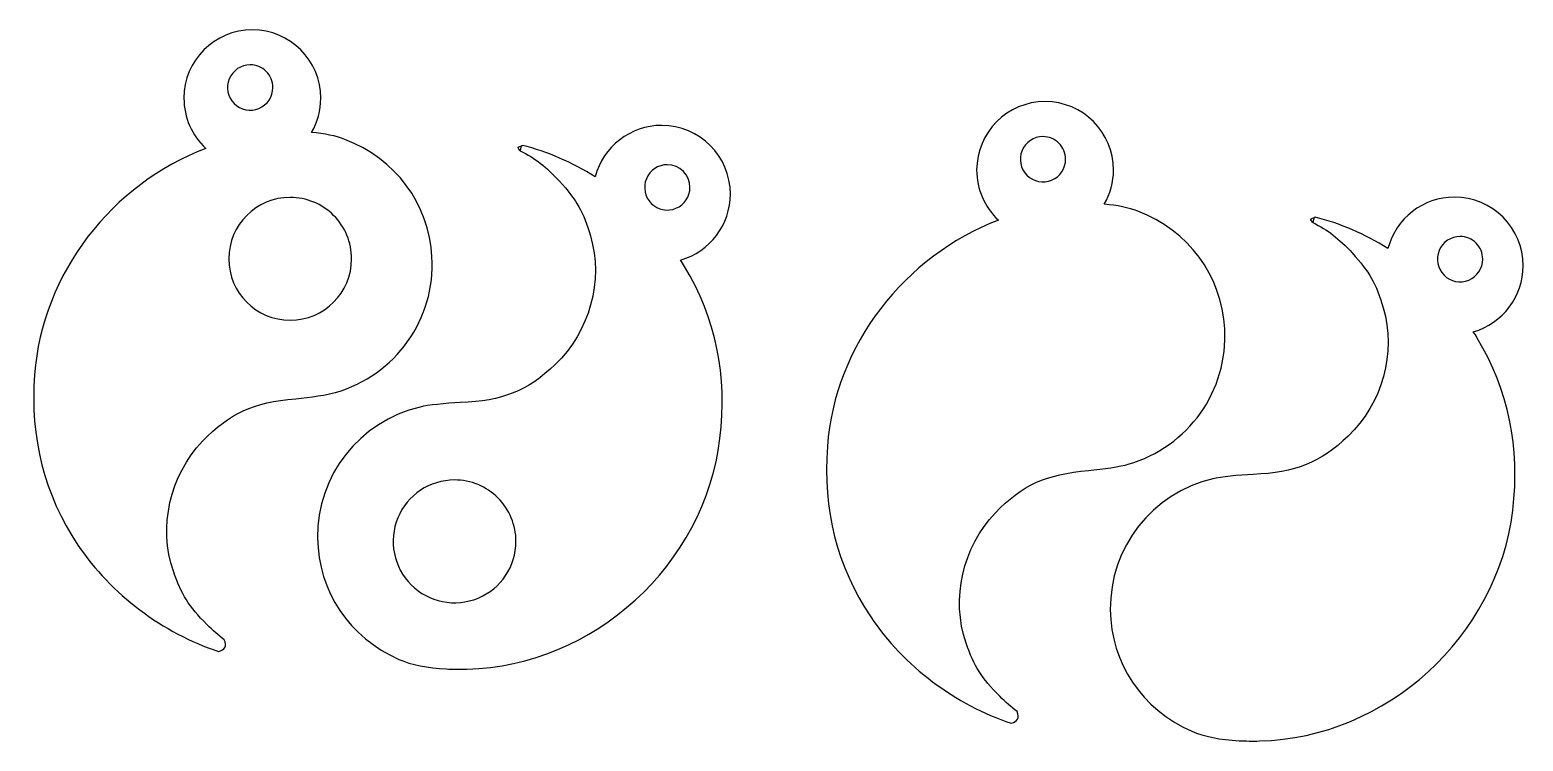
# Model space of a CAD drawing. Header units: millimetres. Extents: x 14 to 225, y 291 to 391.
import ezdxf

# ---------------------------------------------------------------- set-up
doc = ezdxf.new("R2010")
doc.units = ezdxf.units.MM
doc.layers.add('Camada_1', color=7, linetype='CONTINUOUS')
doc.layers.add('Camada_2', color=7, linetype='CONTINUOUS')

msp = doc.modelspace()

# ---------------------------------------------------------------- linework, layer by layer
at = {"layer": 'Camada_1', "color": 7}
for points in [[(45.248398, 391.385788), (39.89656, 391.385777), (35.55804, 387.047257), (35.558029, 381.69542)], [(54.938768, 381.69542), (54.938757, 387.04726), (50.600236, 391.385777), (45.248398, 391.385788)], [(35.558029, 381.69542), (35.558026, 379.000133), (36.680565, 376.426614), (38.656031, 374.593005)], [(53.633421, 376.838863), (54.488334, 378.314636), (54.938613, 379.989905), (54.938768, 381.69542)], [(58.369051, 375.867863), (57.044654, 376.374251), (55.462075, 376.69807), (53.633421, 376.838863)], [(38.656031, 374.593005), (25.445373, 369.573693), (15.464602, 356.967821), (14.413052, 342.530346)], [(70.680968, 359.216674), (70.257635, 366.801401), (65.530445, 373.116195), (58.369051, 375.867863)], [(57.028564, 340.025587), (65.530514, 342.459755), (71.210135, 350.432502), (70.680968, 359.216674)], [(14.413052, 342.530346), (13.742774, 333.534507), (15.788682, 325.561932), (20.551185, 318.400539)], [(38.190427, 333.111275), (41.965152, 337.062389), (45.386718, 338.614302), (51.383944, 339.143469)], [(51.383944, 339.143469), (53.430056, 339.319858), (55.97023, 339.708086), (57.028564, 340.025587)], [(34.062512, 314.69637), (31.910566, 320.94054), (33.569035, 328.278217), (38.190427, 333.111275)], [(20.551185, 318.400539), (25.211911, 311.423239), (32.632209, 305.91182), (40.435697, 303.349636)], [(38.825015, 307.146956), (36.249735, 309.722235), (35.191401, 311.380256), (34.062512, 314.69637)], [(41.278476, 305.003953), (40.461601, 305.607711), (39.659529, 306.312442), (38.825015, 307.146956)], [(40.435697, 303.349636), (41.370301, 303.549093), (41.676837, 304.086744), (41.278476, 305.003953)]]:
    msp.add_open_spline(points, degree=3, dxfattribs=at)
at = {"layer": 'Camada_2', "color": 7}
for points in [[(44.947826, 386.431496)], [(103.21954, 377.853545)], [(83.505721, 375.017138)], [(157.20956, 376.268008)], [(104.01292, 372.280484), (104.01292, 372.280484)], [(50.609852, 367.650916)], [(215.48127, 367.690065)], [(195.76745, 364.853658)], [(216.27466, 362.116995), (216.27466, 362.116995)], [(73.885323, 327.625811)]]:
    msp.add_lwpolyline(points, close=True, dxfattribs=at)
for points in [[(44.947826, 386.431496), (43.649713, 386.431496), (42.47942, 385.649532), (41.982654, 384.450231)], [(47.217271, 385.491461), (46.615376, 386.093356), (45.799033, 386.431496), (44.947826, 386.431496)], [(48.157305, 383.222017), (48.157305, 384.073224), (47.819165, 384.889567), (47.217271, 385.491461)], [(41.982654, 384.450231), (41.485887, 383.250931), (41.760477, 381.870477), (42.678381, 380.952573)], [(46.176041, 380.256845), (47.375341, 380.753611), (48.157305, 381.923904), (48.157305, 383.222017)], [(42.678381, 380.952573), (43.596286, 380.034668), (44.97674, 379.760079), (46.176041, 380.256845)], [(157.510098, 381.222788), (152.15826, 381.222777), (147.81974, 376.884257), (147.819729, 371.53242)], [(167.200468, 371.53242), (167.200457, 376.88426), (162.861936, 381.222777), (157.510098, 381.222788)], [(103.21954, 377.853548), (98.789753, 377.853507), (94.919834, 374.859601), (93.807194, 370.571822)], [(112.94349, 368.129591), (112.94337, 373.499932), (108.58988, 377.853424), (103.21954, 377.853545)], [(83.177101, 374.238964), (82.452316, 374.99895), (83.319792, 374.80358), (83.505721, 375.017138)], [(83.505721, 375.017138), (83.280543, 375.104658), (83.260619, 374.576422), (83.177101, 374.238964)], [(93.807194, 370.571822), (90.547114, 372.61175), (87.041171, 374.143193), (83.505721, 375.017138)], [(157.20956, 376.268008), (155.911447, 376.268008), (154.741154, 375.486044), (154.244388, 374.286743)], [(159.479005, 375.327973), (158.87711, 375.929868), (158.060767, 376.268008), (157.20956, 376.268008)], [(160.419039, 373.058529), (160.419039, 373.909736), (160.080899, 374.726079), (159.479005, 375.327973)], [(83.177101, 374.238964), (85.248838, 373.247726), (86.918583, 371.942843), (88.724817, 369.96049)], [(104.01292, 372.280484), (102.714807, 372.280484), (101.544514, 371.49852), (101.047748, 370.299219)], [(104.01292, 372.280484), (102.714807, 372.280484), (101.544514, 371.49852), (101.047748, 370.299219)], [(107.222399, 369.071005), (107.222399, 370.843551), (105.785466, 372.280484), (104.01292, 372.280484)], [(107.222399, 369.071005), (107.222399, 370.843551), (105.785466, 372.280484), (104.01292, 372.280484)], [(154.244388, 374.286743), (153.747621, 373.087443), (154.022211, 371.706989), (154.940115, 370.789085)], [(158.437775, 370.093357), (159.637075, 370.590123), (160.419039, 371.760416), (160.419039, 373.058529)], [(101.047748, 370.299219), (100.550981, 369.099919), (100.825571, 367.719465), (101.743475, 366.801561)], [(101.047748, 370.299219), (100.550981, 369.099919), (100.825571, 367.719465), (101.743475, 366.801561)], [(147.819729, 371.53242), (147.819726, 368.837133), (148.942265, 366.263614), (150.917731, 364.430005)], [(154.940115, 370.789085), (155.85802, 369.87118), (157.238474, 369.596591), (158.437775, 370.093357)], [(165.895121, 366.675863), (166.750034, 368.151636), (167.200313, 369.826905), (167.200468, 371.53242)], [(88.724817, 369.96049), (91.17773, 367.268403), (92.158103, 365.562613), (93.131783, 362.197656)], [(105.241135, 366.105833), (106.440435, 366.602599), (107.222399, 367.772892), (107.222399, 369.071005)], [(105.241135, 366.105833), (106.440435, 366.602599), (107.222399, 367.772892), (107.222399, 369.071005)], [(105.88966, 358.77874), (110.06499, 359.971162), (112.94372, 363.787327), (112.94349, 368.129591)], [(50.609852, 367.650916), (45.807764, 367.650916), (41.914903, 363.758055), (41.914903, 358.955967)], [(56.75811, 365.104225), (55.12749, 366.734844), (52.915896, 367.650916), (50.609852, 367.650916)], [(101.743475, 366.801561), (102.66138, 365.883656), (104.041834, 365.609067), (105.241135, 366.105833)], [(101.743475, 366.801561), (102.66138, 365.883656), (104.041834, 365.609067), (105.241135, 366.105833)], [(170.630751, 365.704863), (169.306354, 366.211251), (167.723775, 366.53507), (165.895121, 366.675863)], [(215.48127, 367.690068), (211.05148, 367.690027), (207.18156, 364.696121), (206.06892, 360.408342)], [(225.20522, 357.966111), (225.2051, 363.336452), (220.85161, 367.689944), (215.48127, 367.690065)], [(59.304801, 358.955967), (59.304801, 361.262011), (58.388729, 363.473605), (56.75811, 365.104225)], [(150.917731, 364.430005), (137.707073, 359.410693), (127.726302, 346.804821), (126.674752, 332.367346)], [(182.942668, 349.053674), (182.519335, 356.638401), (177.792145, 362.953195), (170.630751, 365.704863)], [(195.43883, 364.075484), (194.71405, 364.83547), (195.58152, 364.6401), (195.76745, 364.853658)], [(195.76745, 364.853658), (195.54227, 364.941178), (195.52235, 364.412942), (195.43883, 364.075484)], [(195.43883, 364.075474), (197.51057, 363.084236), (199.18031, 361.779353), (200.98655, 359.797)], [(206.06892, 360.408342), (202.80884, 362.44827), (199.3029, 363.979713), (195.76745, 364.853658)], [(93.131783, 362.197656), (94.991441, 355.860292), (92.994628, 348.607868), (88.153792, 343.994633)], [(216.27466, 362.116995), (214.976547, 362.116995), (213.806254, 361.335031), (213.309488, 360.13573)], [(216.27466, 362.116995), (214.976547, 362.116995), (213.806254, 361.335031), (213.309488, 360.13573)], [(218.544105, 361.17696), (217.94221, 361.778855), (217.125867, 362.116995), (216.27466, 362.116995)], [(218.544105, 361.17696), (217.94221, 361.778855), (217.125867, 362.116995), (216.27466, 362.116995)], [(200.98655, 359.797), (203.43946, 357.104913), (204.41983, 355.399123), (205.39351, 352.034166)], [(213.309488, 360.13573), (212.812721, 358.93643), (213.087311, 357.555976), (214.005215, 356.638072)], [(213.309488, 360.13573), (212.812721, 358.93643), (213.087311, 357.555976), (214.005215, 356.638072)], [(219.484139, 358.907516), (219.484139, 359.758723), (219.145999, 360.575066), (218.544105, 361.17696)], [(219.484139, 358.907516), (219.484139, 359.758723), (219.145999, 360.575066), (218.544105, 361.17696)], [(41.914903, 358.955967), (41.914903, 354.153879), (45.807764, 350.261018), (50.609852, 350.261018)], [(50.609852, 350.261018), (55.41194, 350.261018), (59.304801, 354.153879), (59.304801, 358.955967)], [(106.45707, 357.870269), (106.27299, 358.175647), (106.08376, 358.47831), (105.88966, 358.77874)], [(111.46813, 333.481577), (112.55543, 342.436577), (110.8819, 350.495446), (106.45707, 357.870269)], [(217.502875, 355.942344), (218.702175, 356.43911), (219.484139, 357.609403), (219.484139, 358.907516)], [(217.502875, 355.942344), (218.702175, 356.43911), (219.484139, 357.609403), (219.484139, 358.907516)], [(218.15139, 348.61526), (222.32672, 349.807682), (225.20545, 353.623847), (225.20522, 357.966111)], [(214.005215, 356.638072), (214.92312, 355.720167), (216.303574, 355.445578), (217.502875, 355.942344)], [(214.005215, 356.638072), (214.92312, 355.720167), (216.303574, 355.445578), (217.502875, 355.942344)], [(205.39351, 352.034166), (207.25317, 345.696802), (205.25636, 338.444378), (200.41552, 333.831143)], [(169.290264, 329.862587), (177.792214, 332.296755), (183.471835, 340.269502), (182.942668, 349.053674)], [(218.7188, 347.706789), (218.53472, 348.012167), (218.34549, 348.31483), (218.15139, 348.61526)], [(223.72986, 323.318097), (224.81716, 332.273097), (223.14363, 340.331966), (218.7188, 347.706789)], [(88.153792, 343.994633), (84.199663, 340.223073), (80.709474, 338.831111), (74.694149, 338.58101)], [(74.694149, 338.58101), (72.642049, 338.49984), (70.086841, 338.230455), (69.014909, 337.962443)], [(69.014909, 337.962443), (60.409094, 335.925711), (54.365404, 328.225374), (54.48608, 319.426107)], [(75.622774, 300.820521), (93.583531, 301.256936), (109.33204, 315.640406), (111.46813, 333.481577)], [(126.674752, 332.367346), (126.004474, 323.371507), (128.050382, 315.398932), (132.812885, 308.237539)], [(200.41552, 333.831143), (196.46139, 330.059583), (192.9712, 328.667621), (186.95588, 328.41752)], [(150.452127, 322.948275), (154.226852, 326.899389), (157.648418, 328.451302), (163.645644, 328.980469)], [(163.645644, 328.980469), (165.691756, 329.156858), (168.23193, 329.545086), (169.290264, 329.862587)], [(181.27664, 327.798953), (172.67082, 325.762221), (166.62713, 318.061884), (166.74781, 309.262617)], [(186.95588, 328.41752), (184.90378, 328.33635), (182.34857, 328.066965), (181.27664, 327.798953)], [(73.885323, 327.625811), (70.368544, 327.625811), (67.19805, 325.507355), (65.852237, 322.258275)], [(80.033581, 325.07912), (78.402961, 326.709739), (76.191367, 327.625811), (73.885323, 327.625811)], [(82.580272, 318.930862), (82.580272, 321.236906), (81.6642, 323.4485), (80.033581, 325.07912)], [(65.852237, 322.258275), (64.506424, 319.009195), (65.250327, 315.269343), (67.737065, 312.782604)], [(146.324212, 304.53337), (144.172266, 310.77754), (145.830735, 318.115217), (150.452127, 322.948275)], [(187.8845, 290.65704), (205.84526, 291.09346), (221.59377, 305.476928), (223.72986, 323.318097)], [(54.48608, 319.426107), (54.55675, 311.829907), (58.985591, 305.302212), (66.011475, 302.220955)], [(77.212736, 310.897776), (80.461816, 312.243589), (82.580272, 315.414083), (82.580272, 318.930862)], [(67.737065, 312.782604), (70.223804, 310.295866), (73.963656, 309.551963), (77.212736, 310.897776)], [(166.74781, 309.262617), (166.81851, 301.666418), (171.24732, 295.13872), (178.2732, 292.05747)], [(132.812885, 308.237539), (137.473611, 301.260239), (144.893909, 295.74882), (152.697397, 293.186636)], [(151.086715, 296.983956), (148.511435, 299.559235), (147.453101, 301.217256), (146.324212, 304.53337)], [(66.011475, 302.220955), (67.77676, 301.450234), (70.033288, 300.994237), (72.751632, 300.854631)], [(72.751632, 300.854631), (73.657752, 300.808101), (74.615167, 300.796721), (75.622774, 300.820521)], [(153.540176, 294.840953), (152.723301, 295.444711), (151.921229, 296.149442), (151.086715, 296.983956)], [(152.697397, 293.186636), (153.632001, 293.386093), (153.938537, 293.923744), (153.540176, 294.840953)], [(178.2732, 292.05747), (180.03849, 291.28675), (182.29502, 290.83075), (185.01336, 290.69114)], [(185.01336, 290.69114), (185.91948, 290.64464), (186.8769, 290.63324), (187.8845, 290.65704)]]:
    msp.add_open_spline(points, degree=3, dxfattribs=at)

doc.saveas('drawing.dxf')
